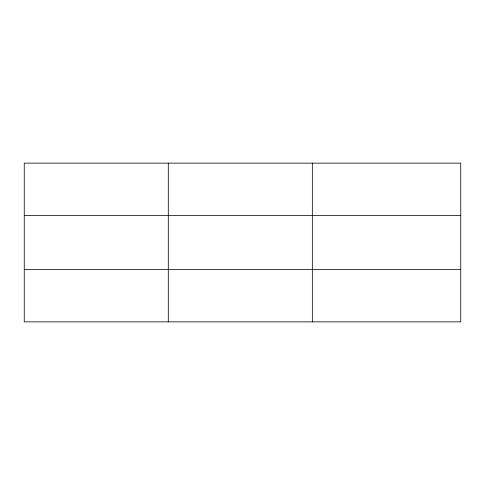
<?xml version="1.0" encoding="UTF-8"?>
<svg xmlns="http://www.w3.org/2000/svg" width="485" height="485" viewBox="0 0 485 485"><rect width="100%" height="100%" fill="white"/><g stroke="black" fill="none" stroke-linecap="round" stroke-linejoin="round"><path stroke-width="0.73" d="M168.295 163.136L168.295 321.864M312.34 163.136L312.34 321.864M460.75 269.484L460.75 321.864L24.25 321.864L24.25 163.136L460.75 163.136L460.75 269.484L24.25 269.484M24.25 215.516L460.75 215.516"/></g></svg>
